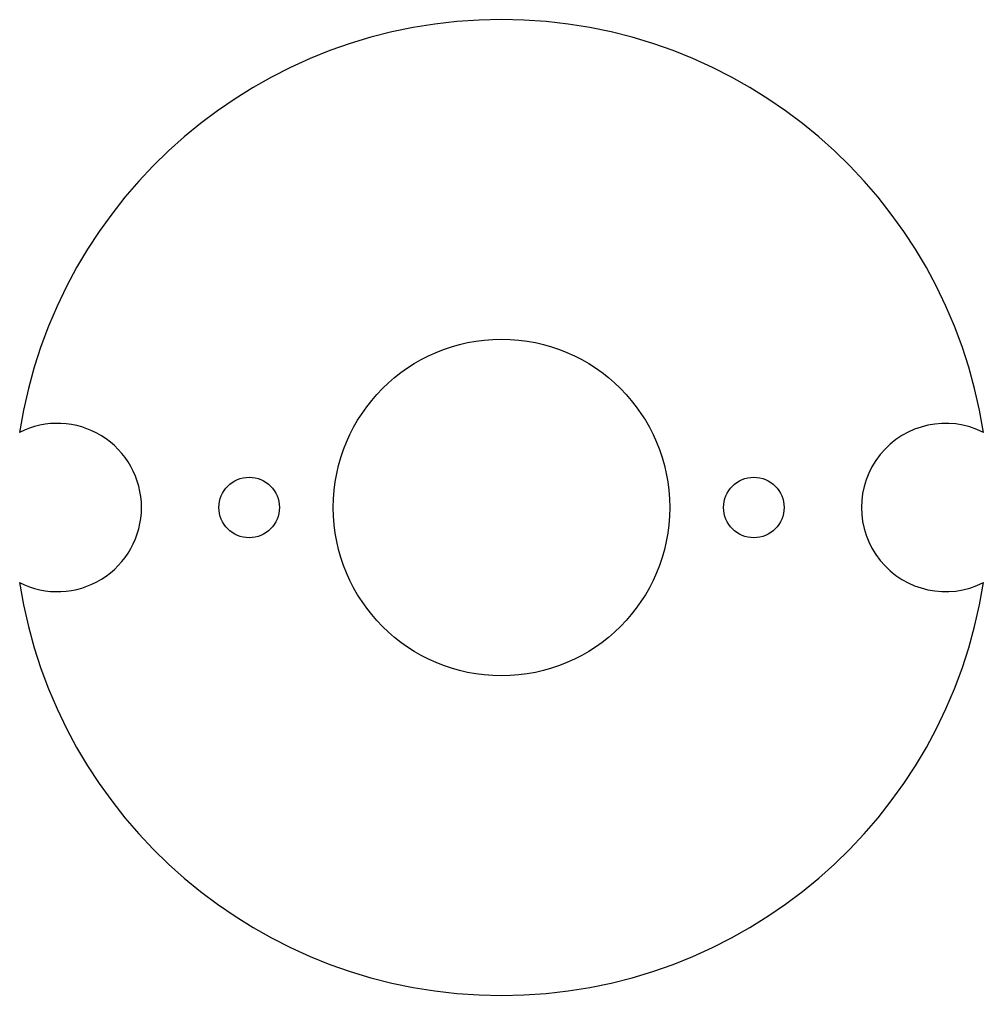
# Model space of a CAD drawing. Extents: x -18.2 to 18.2, y -18.4 to 18.4.
import ezdxf

# ---------------------------------------------------------------- set-up
doc = ezdxf.new("R2010")
doc.units = 0
doc.layers.add('CAD', color=7, linetype='CONTINUOUS')

msp = doc.modelspace()

# ---------------------------------------------------------------- linework, layer by layer
at = {"layer": 'CAD', "color": 5, "linetype": 'CONTINUOUS'}
for centre, radius in [((0, 0), 6.35), ((-9.525, 0), 1.143), ((9.525, 0), 1.143)]:
    msp.add_circle(centre, radius, dxfattribs=at)
for centre, radius, start, end in [((0, 0), 18.415, 8.8525, 171.1475), ((-16.764, 0), 3.175, 0, 116.802), ((16.764, 0), 3.175, 63.198, 296.802), ((-16.764, 0), 3.175, 243.198, 0), ((0, 0), 18.415, 188.8525, 351.1475)]:
    msp.add_arc(centre, radius, start, end, dxfattribs=at)

doc.saveas('drawing.dxf')
